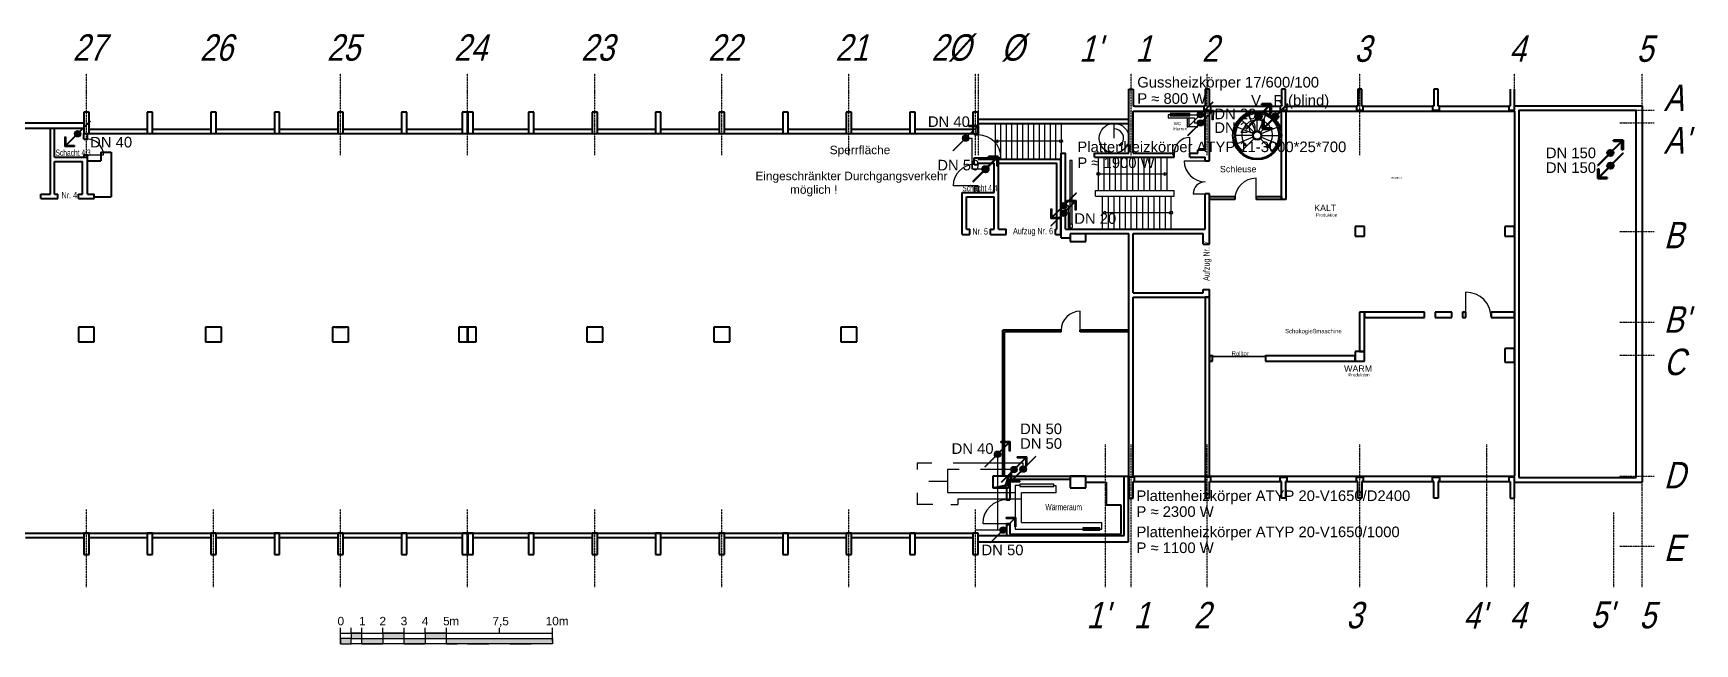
# Model space of a CAD drawing. Header units: millimetres. Extents: x 18890 to 172266, y 46960 to 136684.
# Drawn here: x 93821 to 172266, y 63713 to 92558 of the extents above; entities that cross this region are included whole.
import ezdxf
from ezdxf.enums import TextEntityAlignment as Align

# ---------------------------------------------------------------- set-up
doc = ezdxf.new("R2010")
doc.units = ezdxf.units.MM
doc.linetypes.add('ACAD_ISO10W100', pattern=[18, 12, -3, 0, -3])
for name, color, linetype, lineweight in [('A03_Türen', 254, 'Continuous', 25), ('A04_Treppen', 3, 'Continuous', 25), ('A0_Grundriß', 7, 'Continuous', 40), ('Heiz Wasser +50 -Heizkörper Rücklauff', 241, 'Continuous', 30), ('Heiz Wasser +60 -Heizkörper Vorlauf', 6, 'Continuous', 30), ('Heiz Wasser +70 Prozess R', 242, 'Continuous', 40), ('Heiz Wasser +90 Prozess V', 41, 'Continuous', 40), ('Heiz Wasser blind', 7, 'Continuous', 40), ('Maßstab', 7, 'Continuous', 25)]:
    doc.layers.add(name, color=color, linetype=linetype, lineweight=lineweight)
for name, color, linetype in [('A06_Text', 7, 'Continuous'), ('A06_Text  -Belegung', 253, 'Continuous'), ('A07_Achslinien', 253, 'ACAD_ISO10W100')]:
    doc.layers.add(name, color=color, linetype=linetype)
doc.styles.add('ad_text', font='arial.ttf', dxfattribs={"height": 100})
doc.styles.add('ARIAL', font='arial.ttf')
doc.styles.get("Standard").update_dxf_attribs({"font": 'arial.ttf'})

msp = doc.modelspace()

# ---------------------------------------------------------------- hatches: boundary and pattern name
at = {"layer": 'Heiz Wasser +50 -Heizkörper Rücklauff'}
h = msp.add_hatch(color=256, dxfattribs=at)
h.dxf.hatch_style = 1
h.paths.add_polyline_path([(149025, 88822, -0.023583), (149035, 88812), (149530, 89308), (149520, 89318)])
h.paths.add_polyline_path([(148373, 88160), (148373, 88560), (148323, 88560), (148323, 88110), (148773, 88110), (148773, 88160)])
h.paths.add_polyline_path([(148383, 88160), (148823, 88601, -0.023583), (148813, 88611), (148373, 88170), (148373, 88160)])
h = msp.add_hatch(color=256, dxfattribs=at)
h.dxf.hatch_style = 1
h.paths.add_polyline_path([(148774, 88711, 0.198912), (148818, 88605), (149030, 88818, 0.668179)])
h.paths.add_polyline_path([(148818, 88605, 0.668179), (149074, 88711, 0.198912), (149030, 88818)])
h = msp.add_hatch(color=256, dxfattribs=at)
h.dxf.hatch_style = 1
h.paths.add_polyline_path([(96019, 87918, -0.023583), (96029, 87908), (96524, 88403), (96514, 88413)])
h.paths.add_polyline_path([(95367, 87256), (95367, 87656), (95317, 87656), (95317, 87206), (95767, 87206), (95767, 87256)])
h.paths.add_polyline_path([(95377, 87256), (95817, 87696, -0.023583), (95807, 87706), (95367, 87266), (95367, 87256)])
h = msp.add_hatch(color=256, dxfattribs=at)
h.dxf.hatch_style = 1
h.paths.add_polyline_path([(95768, 87807, 0.198912), (95812, 87701), (96024, 87913, 0.668179)])
h.paths.add_polyline_path([(95812, 87701, 0.668179), (96068, 87807, 0.198912), (96024, 87913)])
h = msp.add_hatch(color=256, dxfattribs=at)
h.dxf.hatch_style = 1
h.paths.add_polyline_path([(142570, 84521, -0.023583), (142580, 84511), (143075, 85006), (143065, 85016)])
h.paths.add_polyline_path([(141918, 83859), (141918, 84259), (141868, 84259), (141868, 83809), (142318, 83809), (142318, 83859)])
h.paths.add_polyline_path([(141928, 83859), (142368, 84299, -0.023583), (142358, 84309), (141918, 83869), (141918, 83859)])
h = msp.add_hatch(color=256, dxfattribs=at)
h.dxf.hatch_style = 1
h.paths.add_polyline_path([(142319, 84410, 0.198912), (142363, 84304), (142575, 84516, 0.668179)])
h.paths.add_polyline_path([(142363, 84304, 0.668179), (142619, 84410, 0.198912), (142575, 84516)])
h = msp.add_hatch(color=256, dxfattribs=at)
h.dxf.hatch_style = 1
h.paths.add_polyline_path([(140659, 72075, -0.023583), (140669, 72065), (141164, 72560), (141154, 72570)])
h.paths.add_polyline_path([(140007, 71413), (140007, 71813), (139957, 71813), (139957, 71363), (140407, 71363), (140407, 71413)])
h.paths.add_polyline_path([(140017, 71413), (140457, 71853, -0.023583), (140447, 71863), (140007, 71423), (140007, 71413)])
h = msp.add_hatch(color=256, dxfattribs=at)
h.dxf.hatch_style = 1
h.paths.add_polyline_path([(140408, 71964, 0.198912), (140452, 71858), (140664, 72070, 0.668179)])
h.paths.add_polyline_path([(140452, 71858, 0.668179), (140708, 71964, 0.198912), (140664, 72070)])
at = {"layer": 'Heiz Wasser +60 -Heizkörper Vorlauf'}
h = msp.add_hatch(color=256, dxfattribs=at)
h.dxf.hatch_style = 1
h.paths.add_polyline_path([(148426, 88653), (148426, 88763), (147501, 88763), (147501, 88653)])
h = msp.add_hatch(color=256, dxfattribs=at)
h.dxf.hatch_style = 1
h.paths.add_polyline_path([(148827, 88207, -0.023583), (148817, 88217), (148317, 87727), (148327, 87717)])
h.paths.add_polyline_path([(149486, 88861), (149482, 88461), (149532, 88461), (149537, 88911), (149087, 88916), (149086, 88866)])
h.paths.add_polyline_path([(149476, 88862), (149032, 88426, -0.023583), (149041, 88416), (149486, 88851), (149486, 88861)])
h = msp.add_hatch(color=256, dxfattribs=at)
h.dxf.hatch_style = 1
h.paths.add_polyline_path([(137742, 87492, -0.023583), (137732, 87502), (137237, 87007), (137247, 86997)])
h.paths.add_polyline_path([(138394, 88154), (138394, 87754), (138444, 87754), (138444, 88204), (137994, 88204), (137994, 88154)])
h.paths.add_polyline_path([(138384, 88154), (137944, 87714, -0.023583), (137954, 87704), (138394, 88144), (138394, 88154)])
h = msp.add_hatch(color=256, dxfattribs=at)
h.dxf.hatch_style = 1
h.paths.add_polyline_path([(149079, 88315, 0.198912), (149037, 88421), (148822, 88212, 0.668179)])
h.paths.add_polyline_path([(149037, 88421, 0.668179), (148779, 88318, 0.198912), (148822, 88212)])
h = msp.add_hatch(color=256, dxfattribs=at)
h.dxf.hatch_style = 1
h.paths.add_polyline_path([(137993, 87603, 0.198912), (137949, 87709), (137737, 87497, 0.668179)])
h.paths.add_polyline_path([(137949, 87709, 0.668179), (137693, 87603, 0.198912), (137737, 87497)])
h = msp.add_hatch(color=256, dxfattribs=at)
h.dxf.hatch_style = 1
h.paths.add_polyline_path([(142876, 86551), (142766, 86551), (142766, 83551), (142876, 83551)])
h = msp.add_hatch(color=256, dxfattribs=at)
h.dxf.hatch_style = 1
h.paths.add_polyline_path([(142363, 83942, -0.023583), (142353, 83952), (141858, 83457), (141868, 83447)])
h.paths.add_polyline_path([(143065, 84654), (142615, 84654), (142615, 84604), (143015, 84604), (143015, 84204), (143065, 84204)])
h.paths.add_polyline_path([(143015, 84604), (143005, 84604), (142565, 84164, -0.023583), (142575, 84154), (143015, 84594)])
h = msp.add_hatch(color=256, dxfattribs=at)
h.dxf.hatch_style = 1
h.paths.add_polyline_path([(142614, 84053, 0.198912), (142570, 84159), (142358, 83947, 0.668179)])
h.paths.add_polyline_path([(142570, 84159, 0.668179), (142314, 84053, 0.198912), (142358, 83947)])
h = msp.add_hatch(color=256, dxfattribs=at)
h.dxf.hatch_style = 1
h.paths.add_polyline_path([(139247, 72557, -0.023583), (139237, 72567), (138742, 72072), (138752, 72062)])
h.paths.add_polyline_path([(139899, 73219), (139899, 72819), (139949, 72819), (139949, 73269), (139499, 73269), (139499, 73219)])
h.paths.add_polyline_path([(139889, 73219), (139449, 72779, -0.023583), (139459, 72769), (139899, 73209), (139899, 73219)])
h = msp.add_hatch(color=256, dxfattribs=at)
h.dxf.hatch_style = 1
h.paths.add_polyline_path([(139498, 72668, 0.198912), (139454, 72774), (139242, 72562, 0.668179)])
h.paths.add_polyline_path([(139454, 72774, 0.668179), (139198, 72668, 0.198912), (139242, 72562)])
h = msp.add_hatch(color=256, dxfattribs=at)
h.dxf.hatch_style = 1
h.paths.add_polyline_path([(140026, 71835, -0.023583), (140016, 71845), (139521, 71350), (139531, 71340)])
h.paths.add_polyline_path([(140678, 72497), (140678, 72097), (140728, 72097), (140728, 72547), (140278, 72547), (140278, 72497)])
h.paths.add_polyline_path([(140668, 72497), (140228, 72057, -0.023583), (140238, 72047), (140678, 72487), (140678, 72497)])
h = msp.add_hatch(color=256, dxfattribs=at)
h.dxf.hatch_style = 1
h.paths.add_polyline_path([(140277, 71946, 0.198912), (140233, 72052), (140021, 71839, 0.668179)])
h.paths.add_polyline_path([(140233, 72052, 0.668179), (139977, 71946, 0.198912), (140021, 71839)])
h = msp.add_hatch(color=256, dxfattribs=at)
h.dxf.hatch_style = 1
h.paths.add_polyline_path([(142006, 71141), (142006, 71251), (140406, 71251), (140406, 71141)])
h = msp.add_hatch(color=256, dxfattribs=at)
h.dxf.hatch_style = 1
h.paths.add_polyline_path([(139507, 68974, -0.023583), (139497, 68984), (139002, 68488), (139012, 68478)])
h.paths.add_polyline_path([(140159, 69636), (140159, 69236), (140209, 69236), (140209, 69686), (139759, 69686), (139759, 69636)])
h.paths.add_polyline_path([(140149, 69636), (139709, 69195, -0.023583), (139719, 69185), (140159, 69626), (140159, 69636)])
h = msp.add_hatch(color=256, dxfattribs=at)
h.dxf.hatch_style = 1
h.paths.add_polyline_path([(139758, 69085, 0.198912), (139714, 69191), (139502, 68978, 0.668179)])
h.paths.add_polyline_path([(139714, 69191, 0.668179), (139458, 69085, 0.198912), (139502, 68978)])
h = msp.add_hatch(color=256, dxfattribs=at)
h.dxf.hatch_style = 1
h.paths.add_polyline_path([(144174, 69081), (144174, 69191), (143374, 69191), (143374, 69081)])
at = {"layer": 'Heiz Wasser +70 Prozess R'}
h = msp.add_hatch(color=256, dxfattribs=at)
h.dxf.hatch_style = 1
h.paths.add_polyline_path([(168388, 86411, -0.023583), (168398, 86401), (168893, 86896), (168883, 86906)])
h.paths.add_polyline_path([(167736, 85749), (167736, 86149), (167686, 86149), (167686, 85699), (168136, 85699), (168136, 85749)])
h.paths.add_polyline_path([(167746, 85749), (168186, 86189, -0.023583), (168176, 86199), (167736, 85759), (167736, 85749)])
h = msp.add_hatch(color=256, dxfattribs=at)
h.dxf.hatch_style = 1
h.paths.add_polyline_path([(168137, 86300, 0.198912), (168181, 86194), (168393, 86406, 0.668179)])
h.paths.add_polyline_path([(168181, 86194, 0.668179), (168437, 86300, 0.198912), (168393, 86406)])
at = {"layer": 'Heiz Wasser +90 Prozess V'}
h = msp.add_hatch(color=256, dxfattribs=at)
h.dxf.hatch_style = 1
h.paths.add_polyline_path([(168178, 86791, -0.023583), (168168, 86801), (167673, 86306), (167683, 86296)])
h.paths.add_polyline_path([(168880, 87503), (168430, 87503), (168430, 87453), (168830, 87453), (168830, 87053), (168880, 87053)])
h.paths.add_polyline_path([(168830, 87453), (168820, 87453), (168380, 87013, -0.023583), (168390, 87003), (168830, 87443)])
h = msp.add_hatch(color=256, dxfattribs=at)
h.dxf.hatch_style = 1
h.paths.add_polyline_path([(138677, 86021, -0.023583), (138667, 86031), (138172, 85536), (138182, 85526)])
h.paths.add_polyline_path([(139329, 86683), (139329, 86283), (139379, 86283), (139379, 86733), (138929, 86733), (138929, 86683)])
h.paths.add_polyline_path([(139319, 86683), (138879, 86243, -0.023583), (138889, 86233), (139329, 86673), (139329, 86683)])
h = msp.add_hatch(color=256, dxfattribs=at)
h.dxf.hatch_style = 1
h.paths.add_polyline_path([(168429, 86902, 0.198912), (168385, 87008), (168173, 86796, 0.668179)])
h.paths.add_polyline_path([(168385, 87008, 0.668179), (168129, 86902, 0.198912), (168173, 86796)])
h = msp.add_hatch(color=256, dxfattribs=at)
h.dxf.hatch_style = 1
h.paths.add_polyline_path([(138928, 86132, 0.198912), (138884, 86238), (138672, 86026, 0.668179)])
h.paths.add_polyline_path([(138884, 86238, 0.668179), (138628, 86132, 0.198912), (138672, 86026)])
at = {"layer": 'Heiz Wasser blind'}
h = msp.add_hatch(color=256, dxfattribs=at)
h.dxf.hatch_style = 1
h.paths.add_polyline_path([(151568, 88508, -0.023583), (151558, 88518), (151063, 88023), (151073, 88013)])
h.paths.add_polyline_path([(152220, 89170), (152220, 88770), (152270, 88770), (152270, 89220), (151820, 89220), (151820, 89170)])
h.paths.add_polyline_path([(152210, 89170), (151770, 88730, -0.023583), (151780, 88720), (152220, 89160), (152220, 89170)])
h = msp.add_hatch(color=256, dxfattribs=at)
h.dxf.hatch_style = 1
h.paths.add_polyline_path([(151819, 88619, 0.198912), (151775, 88725), (151563, 88512, 0.668179)])
h.paths.add_polyline_path([(151775, 88725, 0.668179), (151519, 88619, 0.198912), (151563, 88512)])
h = msp.add_hatch(color=256, dxfattribs=at)
h.dxf.hatch_style = 1
h.paths.add_polyline_path([(152566, 88741, -0.023583), (152576, 88731), (153071, 89226), (153061, 89236)])
h.paths.add_polyline_path([(151914, 88079), (151914, 88479), (151864, 88479), (151864, 88029), (152314, 88029), (152314, 88079)])
h.paths.add_polyline_path([(151924, 88079), (152364, 88519, -0.023583), (152354, 88529), (151914, 88089), (151914, 88079)])
h = msp.add_hatch(color=256, dxfattribs=at)
h.dxf.hatch_style = 1
h.paths.add_polyline_path([(152315, 88630, 0.198912), (152359, 88524), (152571, 88736, 0.668179)])
h.paths.add_polyline_path([(152359, 88524, 0.668179), (152615, 88630, 0.198912), (152571, 88736)])
at = {"layer": 'Maßstab'}
h = msp.add_hatch(color=256, dxfattribs=at)
h.paths.add_polyline_path([(108334, 63963), (108331, 63961), (108331, 63713), (108831, 63713), (108831, 63963)])
h.paths.add_polyline_path([(108831, 64213), (108831, 63963), (109331, 63963), (109331, 64213)])
h.paths.add_polyline_path([(109331, 63963), (109331, 63713), (110331, 63713), (110331, 63963)])
h.paths.add_polyline_path([(110331, 64213), (110331, 63963), (111331, 63963), (111331, 64213)])
h.paths.add_polyline_path([(112331, 63713), (112331, 63963), (111331, 63963), (111331, 63713)])
h.paths.add_polyline_path([(112331, 64213), (112331, 63963), (113331, 63963), (113331, 64213)])
h.paths.add_polyline_path([(118330, 63713), (118330, 63963), (113331, 63963), (113331, 63713)])

# ---------------------------------------------------------------- linework, layer by layer
at = {"layer": 'A03_Türen'}
for p, q in [((148431, 86695), (148431, 87635)), ((96206, 86815), (97131, 86815)), ((139511, 86675), (138241, 86675)), ((148161, 86525), (149351, 86525)), ((151554, 84706), (151554, 85706)), ((138431, 85345), (137251, 85345)), ((148581, 84965), (149351, 84965)), ((161461, 79132), (161461, 80322)), ((143251, 78445), (143251, 79425)), ((149531, 77311), (149501, 77311)), ((149501, 77311), (149501, 77261)), ((149501, 77261), (149531, 77261)), ((149511, 77296), (151991, 77296)), ((149511, 77276), (149511, 77296)), ((151991, 77276), (149511, 77276)), ((149531, 77261), (149531, 77311)), ((152000, 77311), (151970, 77311)), ((151970, 77311), (151970, 77261)), ((151970, 77261), (152000, 77261)), ((151991, 77296), (151991, 77276)), ((152000, 77261), (152000, 77311)), ((138651, 69395), (139921, 69395))]:
    msp.add_line(p, q, dxfattribs=at)
for centre, radius, start, end in [((96391, 86815), 740, 0, 90), ((138431, 86675), 1080, 0, 90), ((148431, 86895), 740, 90, 180), ((138261, 85345), 1010, 90, 180), ((149151, 86525), 990, 180, 270), ((149151, 84965), 570, 90, 180), ((151554, 84706), 1000, 90, 180), ((161461, 79132), 1190, 0, 90), ((143251, 78525), 900, 90, 180), ((139771, 69395), 1120, 90, 180)]:
    msp.add_arc(centre, radius, start, end, dxfattribs=at)
at = {"layer": 'A04_Treppen', "color": 252, "true_color": 0x939598}
for p, q in [((151520, 87938), (151214, 88677)), ((151606, 87955), (151606, 88755)), ((151692, 87938), (151999, 88677)), ((139231, 88295), (139231, 86615)), ((139491, 88295), (139491, 86615)), ((139751, 88295), (139751, 86615)), ((140011, 88295), (140011, 86615)), ((140271, 88295), (140271, 86615)), ((140531, 88295), (140531, 86615)), ((140791, 88295), (140791, 86615)), ((141051, 88295), (141051, 86615)), ((141311, 88295), (141311, 86615)), ((141571, 88295), (141571, 86615)), ((141831, 88295), (141831, 86615)), ((142091, 88295), (142091, 86615)), ((142351, 88295), (142351, 86615)), ((144851, 87595), (144851, 88295)), ((151398, 87816), (150659, 88123)), ((151447, 87889), (150882, 88455)), ((151765, 87889), (152331, 88455)), ((151814, 87816), (152553, 88123)), ((139233, 87455), (139354, 87525)), ((139354, 87385), (139233, 87455)), ((139354, 87525), (139354, 87385)), ((142281, 87455), (139354, 87455)), ((145114, 87232), (145183, 87373)), ((145114, 87232), (145264, 87319)), ((145264, 87319), (145183, 87373)), ((151381, 87730), (150581, 87730)), ((151398, 87644), (150659, 87338)), ((151447, 87571), (150846, 86970)), ((150958, 87254), (151057, 87353)), ((151094, 87218), (150958, 87254)), ((151057, 87353), (151094, 87218)), ((151765, 87571), (152366, 86970)), ((151814, 87644), (152553, 87338)), ((151831, 87730), (152631, 87730)), ((144111, 85125), (144111, 86695)), ((144381, 85125), (144381, 86695)), ((144651, 85125), (144651, 86695)), ((144921, 85125), (144921, 86695)), ((145191, 85125), (145191, 86695)), ((145461, 85125), (145461, 86695)), ((145731, 85125), (145731, 86695)), ((146001, 85125), (146001, 86695)), ((146271, 85125), (146271, 86695)), ((146541, 85125), (146541, 86695)), ((146811, 85125), (146811, 86695)), ((147081, 85125), (147081, 86695)), ((147351, 85125), (147351, 86695)), ((144181, 85910), (147230, 85910)), ((147230, 85840), (147230, 85980)), ((147230, 85980), (147351, 85910)), ((147351, 85910), (147230, 85840)), ((143981, 85125), (147691, 85125)), ((143981, 84865), (143981, 85125)), ((143981, 84865), (147691, 84865)), ((144311, 83295), (144311, 84865)), ((144581, 83295), (144581, 84865)), ((144851, 83295), (144851, 84865)), ((145121, 83295), (145121, 84865)), ((145391, 83295), (145391, 84865)), ((145661, 83295), (145661, 84865)), ((145931, 83295), (145931, 84865)), ((146201, 83295), (146201, 84865)), ((146471, 83295), (146471, 84865)), ((146741, 83295), (146741, 84865)), ((147011, 83295), (147011, 84865)), ((147281, 83295), (147281, 84865)), ((147551, 83295), (147551, 84865)), ((147691, 84865), (147691, 85125)), ((144301, 84080), (144423, 84150)), ((144423, 84010), (144301, 84080)), ((144423, 84150), (144423, 84010)), ((147471, 84080), (144423, 84080))]:
    msp.add_line(p, q, dxfattribs=at)
for centre, radius in [((144851, 87595), 700), ((151606, 87730), 225), ((151606, 87730), 175), ((142351, 87455), 70), ((152119, 87218), 70), ((144111, 85910), 70), ((147541, 84080), 70)]:
    msp.add_circle(centre, radius, dxfattribs=at)
for centre, radius, start, end in [((151606, 87730), 1075, 315, 225), ((151606, 87730), 1025, 315, 225), ((144851, 87595), 448, 326.27687, 89.97271), ((151606, 87730), 725, 315, 225), ((151606, 87730), 1075, 225, 315)]:
    msp.add_arc(centre, radius, start, end, dxfattribs=at)
at = {"layer": 'A07_Achslinien'}
for p, q in [((96331, 86795), (96331, 90658)), ((108331, 86795), (108331, 90658)), ((114331, 86795), (114331, 90658)), ((120331, 86795), (120331, 90658)), ((126331, 86795), (126331, 90658)), ((132331, 86795), (132331, 90658)), ((138306, 86795), (138306, 90658)), ((138451, 86795), (138451, 90658)), ((145651, 86795), (145651, 90658)), ((149251, 86795), (149251, 90658)), ((156451, 86795), (156451, 90658)), ((163761, 86795), (163761, 90658)), ((169781, 86795), (169781, 90658)), ((168706, 88915), (170353, 88915)), ((168706, 88325), (170353, 88325)), ((168706, 83195), (170353, 83195)), ((168706, 78915), (170353, 78915)), ((168706, 77345), (170353, 77345)), ((144451, 66393), (144451, 73146)), ((145651, 66393), (145651, 73146)), ((149251, 66393), (149251, 73146)), ((156451, 66393), (156451, 73146)), ((162451, 66393), (162451, 73146)), ((163761, 66393), (163761, 73146)), ((169781, 66393), (169781, 73146)), ((168706, 71625), (170353, 71625)), ((96331, 66393), (96331, 70060)), ((102331, 66393), (102331, 70060)), ((108331, 66393), (108331, 70060)), ((114331, 66393), (114331, 70060)), ((120331, 66393), (120331, 70060)), ((126331, 66393), (126331, 70060)), ((132331, 66393), (132331, 70060)), ((138306, 66393), (138306, 70060)), ((168451, 66393), (168451, 69917)), ((168706, 68325), (170353, 68325))]:
    msp.add_line(p, q, dxfattribs=at)
at = {"layer": 'A0_Grundriß'}
for p, q in [((145551, 88915), (145551, 89915)), ((145551, 89915), (145751, 89915)), ((145751, 89915), (145751, 89115)), ((149351, 89915), (149151, 89915)), ((149151, 89915), (149151, 89915)), ((149151, 89915), (149151, 89115)), ((149351, 89915), (149151, 89915)), ((149151, 89915), (149151, 89915)), ((149151, 89915), (149151, 89115)), ((149351, 89915), (149151, 89915)), ((149151, 89915), (149151, 89915)), ((149151, 89915), (149151, 89115)), ((149351, 89115), (149351, 89915)), ((149351, 89115), (149351, 89915)), ((149351, 89115), (149351, 89915)), ((152951, 89915), (152751, 89915)), ((152751, 89915), (152751, 89915)), ((152751, 89915), (152751, 89115)), ((152951, 89115), (152951, 89915)), ((156551, 89915), (156351, 89915)), ((156351, 89915), (156351, 89915)), ((156351, 89915), (156351, 89115)), ((156551, 89115), (156551, 89915)), ((160151, 89915), (159951, 89915)), ((159951, 89915), (159951, 89915)), ((159951, 89915), (159951, 89115)), ((160151, 89115), (160151, 89915)), ((163551, 89915), (163551, 89115)), ((163751, 88915), (163751, 89915)), ((96456, 88825), (96206, 88825)), ((96206, 88825), (96206, 87825)), ((96456, 87825), (96456, 88825)), ((99456, 88825), (99206, 88825)), ((99206, 88825), (99206, 87825)), ((99456, 87825), (99456, 88825)), ((102456, 88825), (102206, 88825)), ((102206, 88825), (102206, 87825)), ((102456, 87825), (102456, 88825)), ((105456, 88825), (105206, 88825)), ((105206, 88825), (105206, 87825)), ((105456, 87825), (105456, 88825)), ((108456, 88825), (108206, 88825)), ((108206, 88825), (108206, 87825)), ((108456, 87825), (108456, 88825)), ((111456, 88825), (111206, 88825)), ((111206, 88825), (111206, 87825)), ((111456, 87825), (111456, 88825)), ((114321, 88825), (114071, 88825)), ((114071, 88825), (114071, 87825)), ((114321, 87825), (114321, 88825)), ((114591, 88825), (114341, 88825)), ((114341, 88825), (114341, 87825)), ((114591, 87825), (114591, 88825)), ((117456, 88825), (117206, 88825)), ((117206, 88825), (117206, 87825)), ((117456, 87825), (117456, 88825)), ((120456, 88825), (120206, 88825)), ((120206, 88825), (120206, 87825)), ((120456, 87825), (120456, 88825)), ((123456, 88825), (123206, 88825)), ((123206, 88825), (123206, 87825)), ((123456, 87825), (123456, 88825)), ((126456, 88825), (126206, 88825)), ((126206, 88825), (126206, 87825)), ((126456, 87825), (126456, 88825)), ((129456, 88825), (129206, 88825)), ((129206, 88825), (129206, 87825)), ((129456, 87825), (129456, 88825)), ((132456, 88825), (132206, 88825)), ((132206, 88825), (132206, 87825)), ((132456, 87825), (132456, 88825)), ((135456, 88825), (135206, 88825)), ((135206, 88825), (135206, 87825)), ((135456, 87825), (135456, 88825)), ((138431, 88825), (138181, 88825)), ((138181, 88825), (138181, 87825)), ((138431, 87825), (138431, 88825)), ((145551, 86895), (145551, 88955)), ((145811, 89115), (145751, 89115)), ((145751, 86895), (145751, 88875)), ((145751, 88875), (149151, 88875)), ((145811, 89115), (149091, 89115)), ((149151, 89115), (149091, 89115)), ((149091, 89115), (149091, 89115)), ((149091, 89115), (149091, 88915)), ((149151, 89115), (149091, 89115)), ((149091, 89115), (149091, 89115)), ((149091, 89115), (149091, 88915)), ((149151, 89115), (149091, 89115)), ((149091, 89115), (149091, 89115)), ((149091, 89115), (149091, 88915)), ((149091, 88915), (149091, 88915)), ((149091, 88915), (149411, 88915)), ((149091, 88915), (149091, 88915)), ((149091, 88915), (149411, 88915)), ((149091, 88915), (149091, 88915)), ((149091, 88915), (149411, 88915)), ((149151, 89115), (149151, 89115)), ((149151, 89115), (149151, 89115)), ((149151, 89115), (149151, 89115)), ((149151, 87055), (149151, 88875)), ((149267, 88873), (149267, 88873)), ((149411, 89115), (149351, 89115)), ((149351, 89115), (149351, 89115)), ((149411, 89115), (149351, 89115)), ((149351, 89115), (149351, 89115)), ((149411, 89115), (149351, 89115)), ((149351, 89115), (149351, 89115)), ((149351, 88875), (163751, 88875)), ((149351, 86525), (149351, 88875)), ((149411, 89115), (152691, 89115)), ((149411, 88915), (149411, 89115)), ((149411, 89115), (149411, 89115)), ((149411, 88915), (149411, 89115)), ((149411, 89115), (149411, 89115)), ((149411, 88915), (149411, 89115)), ((149411, 89115), (149411, 89115)), ((149411, 88915), (149411, 88915)), ((149411, 88915), (149411, 88915)), ((149411, 88915), (149411, 88915)), ((152751, 89115), (152691, 89115)), ((152691, 89115), (152691, 89115)), ((152691, 89115), (152691, 88915)), ((152691, 88915), (152691, 88915)), ((152691, 88915), (153011, 88915)), ((152751, 89115), (152751, 89115)), ((152752, 84706), (152752, 88875)), ((152752, 88875), (152952, 88875)), ((153011, 89115), (152951, 89115)), ((152951, 89115), (152951, 89115)), ((152952, 88875), (152952, 84706)), ((153011, 89115), (156291, 89115)), ((153011, 88915), (153011, 89115)), ((153011, 89115), (153011, 89115)), ((153011, 88915), (153011, 88915)), ((156351, 89115), (156291, 89115)), ((156291, 89115), (156291, 89115)), ((156291, 89115), (156291, 88915)), ((156291, 88915), (156291, 88915)), ((156291, 88915), (156611, 88915)), ((156351, 89115), (156351, 89115)), ((156611, 89115), (156551, 89115)), ((156551, 89115), (156551, 89115)), ((156611, 89115), (159891, 89115)), ((156611, 88915), (156611, 89115)), ((156611, 89115), (156611, 89115)), ((156611, 88915), (156611, 88915)), ((159951, 89115), (159891, 89115)), ((159891, 89115), (159891, 89115)), ((159891, 89115), (159891, 88915)), ((159891, 88915), (159891, 88915)), ((159891, 88915), (160211, 88915)), ((159951, 89115), (159951, 89115)), ((160211, 89115), (160151, 89115)), ((160151, 89115), (160151, 89115)), ((160211, 89115), (163491, 89115)), ((160211, 88915), (160211, 89115)), ((160211, 89115), (160211, 89115)), ((160211, 88915), (160211, 88915)), ((163551, 89115), (163491, 89115)), ((163491, 89115), (163491, 88915)), ((163491, 88915), (163751, 88915)), ((163751, 89125), (169801, 89125)), ((163751, 88875), (163751, 71625)), ((163961, 88915), (169501, 88915)), ((163961, 88915), (163961, 71575)), ((169501, 71575), (169501, 88915)), ((169501, 86595), (169501, 88915)), ((169801, 71355), (169801, 89125)), ((84661, 88325), (96206, 88325)), ((84661, 88075), (96206, 88075)), ((94631, 84955), (94631, 88075)), ((94831, 86695), (94831, 88075)), ((96456, 88025), (99206, 88025)), ((99456, 88025), (102206, 88025)), ((102456, 88025), (105206, 88025)), ((105456, 88025), (108206, 88025)), ((108456, 88025), (111206, 88025)), ((111456, 88025), (114071, 88025)), ((114591, 88025), (117206, 88025)), ((117456, 88025), (120206, 88025)), ((120456, 88025), (123206, 88025)), ((123456, 88025), (126206, 88025)), ((126456, 88025), (129206, 88025)), ((129456, 88025), (132206, 88025)), ((132456, 88025), (135206, 88025)), ((135456, 88025), (138181, 88025)), ((138431, 88495), (145551, 88495)), ((138431, 88295), (145551, 88295)), ((96206, 87555), (96206, 87825)), ((96206, 87825), (96456, 87825)), ((96206, 87555), (96391, 87555)), ((96391, 87555), (96391, 87825)), ((96456, 87825), (138181, 87825)), ((99206, 87825), (99456, 87825)), ((99456, 87825), (102206, 87825)), ((102206, 87825), (102456, 87825)), ((105206, 87825), (105456, 87825)), ((108206, 87825), (108456, 87825)), ((111206, 87825), (111456, 87825)), ((114071, 87825), (114321, 87825)), ((114341, 87825), (114591, 87825)), ((117206, 87825), (117456, 87825)), ((120206, 87825), (120456, 87825)), ((123206, 87825), (123456, 87825)), ((126206, 87825), (126456, 87825)), ((129206, 87825), (129456, 87825)), ((132206, 87825), (132456, 87825)), ((135206, 87825), (135456, 87825)), ((138181, 87825), (138431, 87825)), ((138261, 87825), (138261, 87755)), ((138431, 87755), (138261, 87755)), ((138431, 87825), (138431, 87755)), ((94831, 86695), (96391, 86695)), ((94831, 86495), (96141, 86495)), ((94831, 84955), (94831, 86495)), ((96141, 84955), (96141, 86495)), ((96206, 86815), (96206, 86695)), ((96391, 84955), (96391, 86815)), ((96391, 86535), (97006, 86535)), ((97006, 86945), (97506, 86945)), ((97006, 86945), (97006, 86535)), ((97506, 86945), (97506, 84835)), ((138241, 86355), (138241, 86675)), ((138241, 86355), (138431, 86355)), ((138431, 86675), (138431, 86615)), ((138431, 86615), (142341, 86615)), ((138431, 86415), (139191, 86415)), ((138431, 86355), (138431, 86415)), ((139191, 85035), (139191, 86415)), ((139391, 83295), (139391, 86415)), ((139391, 86415), (142141, 86415)), ((142141, 83295), (142141, 86415)), ((142341, 83045), (142341, 86615)), ((142351, 82895), (142351, 86895)), ((142351, 82895), (142351, 86895)), ((142351, 86895), (142551, 86895)), ((142551, 83295), (142551, 86895)), ((143931, 86695), (143931, 86895)), ((143931, 86895), (145551, 86895)), ((143931, 86695), (147691, 86695)), ((145751, 86895), (147691, 86895)), ((147691, 86695), (147691, 86895)), ((148431, 86895), (148811, 86895)), ((148431, 86695), (149151, 86695)), ((148811, 86895), (148811, 87055)), ((148811, 87055), (149151, 87055)), ((149151, 86525), (149151, 86695)), ((94186, 84955), (94631, 84955)), ((94186, 84755), (94976, 84755)), ((94831, 84955), (94976, 84955)), ((94976, 84755), (94976, 84955)), ((95956, 84755), (95956, 84955)), ((95956, 84955), (96141, 84955)), ((95956, 84755), (96706, 84755)), ((96391, 84955), (96706, 84955)), ((96706, 84755), (96706, 84955)), ((96706, 84835), (97506, 84835)), ((137681, 83045), (137681, 85035)), ((137681, 85035), (139191, 85035)), ((137881, 83295), (137881, 84835)), ((137881, 84835), (139191, 84835)), ((138261, 85345), (138261, 85035)), ((138431, 85345), (138431, 85035)), ((139191, 83295), (139191, 84835)), ((149151, 83295), (149151, 84965)), ((149351, 82595), (149351, 84965)), ((149351, 84706), (149351, 84846)), ((149351, 84846), (150554, 84846)), ((150554, 84846), (150554, 84706)), ((151554, 84846), (151554, 84706)), ((151554, 84846), (152752, 84846)), ((152752, 84846), (152752, 84706)), ((150554, 84706), (149351, 84706)), ((152752, 84706), (151554, 84706)), ((152952, 84706), (152752, 84706)), ((137881, 83295), (138036, 83295)), ((138036, 83045), (138036, 83295)), ((139016, 83045), (139016, 83295)), ((139016, 83295), (139191, 83295)), ((139391, 83295), (139751, 83295)), ((139751, 83045), (139751, 83295)), ((142091, 83045), (142091, 83295)), ((142091, 83295), (142141, 83295)), ((142551, 83295), (149151, 83295)), ((156676, 83420), (156226, 83420)), ((156226, 83420), (156226, 82970)), ((156676, 82970), (156676, 83420)), ((163751, 83420), (163301, 83420)), ((163301, 83420), (163301, 82970)), ((163751, 82970), (163751, 83420)), ((137681, 83045), (138036, 83045)), ((139016, 83045), (139751, 83045)), ((142091, 83045), (142341, 83045)), ((142351, 82895), (142771, 82895)), ((143521, 83075), (142771, 83075)), ((142771, 83075), (142771, 82725)), ((142771, 82725), (143521, 82725)), ((143521, 83095), (145551, 83095)), ((143521, 82725), (143521, 83075)), ((145551, 71585), (145551, 83095)), ((145751, 83095), (149051, 83095)), ((145751, 80295), (145751, 83095)), ((149051, 82595), (149051, 83095)), ((149051, 82595), (149351, 82595)), ((156226, 82970), (156676, 82970)), ((163301, 82970), (163751, 82970)), ((145751, 80295), (149051, 80295)), ((145751, 80095), (149351, 80095)), ((145751, 71625), (145751, 80095)), ((149051, 80445), (149351, 80445)), ((149051, 80295), (149051, 80445)), ((149351, 80095), (149151, 80095)), ((149151, 80095), (149151, 71625)), ((149351, 80095), (149351, 80445)), ((149351, 71625), (149351, 80095)), ((156676, 79372), (156436, 79372)), ((156436, 79372), (156436, 77521)), ((156676, 77521), (156676, 79372)), ((159503, 79372), (156676, 79372)), ((156676, 79372), (156676, 79132)), ((159503, 79132), (159503, 79372)), ((160801, 79372), (160003, 79372)), ((160003, 79372), (160003, 79132)), ((160801, 79132), (160801, 79372)), ((161461, 79372), (161301, 79372)), ((161301, 79372), (161301, 79132)), ((161461, 79132), (161461, 79372)), ((163751, 79372), (162651, 79372)), ((162651, 79372), (162651, 79132)), ((163751, 79132), (163751, 79372)), ((96706, 78675), (95956, 78675)), ((95956, 78675), (95956, 77975)), ((96706, 77975), (96706, 78675)), ((102706, 78675), (101956, 78675)), ((101956, 78675), (101956, 77975)), ((102706, 77975), (102706, 78675)), ((108706, 78675), (107956, 78675)), ((107956, 78675), (107956, 77975)), ((108081, 78675), (108581, 78675)), ((108706, 77975), (108706, 78675)), ((114321, 78675), (113921, 78675)), ((113921, 78675), (113921, 77975)), ((114321, 77975), (114321, 78675)), ((114741, 78675), (114341, 78675)), ((114341, 78675), (114341, 77975)), ((114741, 77975), (114741, 78675)), ((120706, 78675), (119956, 78675)), ((119956, 78675), (119956, 77975)), ((120706, 77975), (120706, 78675)), ((126706, 78675), (125956, 78675)), ((125956, 78675), (125956, 77975)), ((126706, 77975), (126706, 78675)), ((132706, 78675), (131956, 78675)), ((131956, 78675), (131956, 77975)), ((132706, 77975), (132706, 78675)), ((139601, 71625), (139601, 78525)), ((142351, 78525), (139601, 78525)), ((139681, 71625), (139681, 78445)), ((142351, 78445), (139681, 78445)), ((142351, 78445), (142351, 78525)), ((145551, 78525), (143251, 78525)), ((145551, 78445), (143251, 78445)), ((156676, 79132), (159503, 79132)), ((160003, 79132), (160801, 79132)), ((161301, 79132), (161461, 79132)), ((162651, 79132), (163751, 79132)), ((95956, 77975), (96706, 77975)), ((101956, 77975), (102706, 77975)), ((107956, 77975), (108706, 77975)), ((113921, 77975), (114321, 77975)), ((114341, 77975), (114741, 77975)), ((119956, 77975), (120706, 77975)), ((125956, 77975), (126706, 77975)), ((131956, 77975), (132706, 77975)), ((163751, 77670), (163301, 77670)), ((163301, 77670), (163301, 77020)), ((163751, 77020), (163751, 77670)), ((149501, 77311), (149351, 77311)), ((149351, 77311), (149351, 77071)), ((149351, 77071), (149501, 77071)), ((149501, 77071), (149501, 77311)), ((156226, 77311), (152001, 77311)), ((152001, 77311), (152001, 77071)), ((152001, 77071), (156226, 77071)), ((156676, 77521), (156226, 77521)), ((156226, 77521), (156226, 77071)), ((156226, 77071), (156226, 77311)), ((156226, 77071), (156676, 77071)), ((156436, 77521), (156676, 77521)), ((156676, 77071), (156676, 77521)), ((163301, 77020), (163751, 77020)), ((139871, 71625), (139121, 71625)), ((139121, 71625), (139121, 71075)), ((139871, 71625), (145331, 71625)), ((139871, 71075), (139871, 71625)), ((139921, 71495), (139921, 70515)), ((139921, 71495), (142771, 71495)), ((143521, 71625), (142771, 71625)), ((142771, 71625), (142771, 71075)), ((143521, 71075), (143521, 71625)), ((145331, 71625), (145531, 71625)), ((145331, 68825), (145331, 71625)), ((145531, 68525), (145531, 71625)), ((145811, 71585), (145551, 71585)), ((145551, 71585), (145551, 71385)), ((145551, 71385), (145551, 70585)), ((145751, 71625), (163751, 71625)), ((145751, 71385), (145811, 71385)), ((145751, 70585), (145751, 71385)), ((145811, 71385), (145811, 71585)), ((145811, 71385), (149151, 71385)), ((149151, 71625), (149351, 71625)), ((149411, 71585), (149151, 71585)), ((149151, 71585), (149151, 71385)), ((149151, 71385), (149151, 70585)), ((149351, 71385), (149411, 71385)), ((149351, 70585), (149351, 71385)), ((149351, 71385), (149411, 71385)), ((149351, 70585), (149351, 71385)), ((149411, 71385), (149411, 71585)), ((149411, 71385), (149411, 71585)), ((149411, 71385), (152691, 71385)), ((152691, 71385), (152691, 71585)), ((152691, 71585), (152691, 71585)), ((152691, 71585), (153011, 71585)), ((152751, 71385), (152691, 71385)), ((152751, 70585), (152751, 71385)), ((152751, 71385), (152751, 71385)), ((153011, 71385), (152951, 71385)), ((152951, 71385), (152951, 71385)), ((152951, 71385), (152951, 70585)), ((153011, 71585), (153011, 71585)), ((153011, 71585), (153011, 71385)), ((153011, 71385), (156291, 71385)), ((153011, 71385), (153011, 71385)), ((156291, 71385), (156291, 71585)), ((156291, 71585), (156291, 71585)), ((156291, 71585), (156611, 71585)), ((156351, 71385), (156291, 71385)), ((156351, 70585), (156351, 71385)), ((156351, 71385), (156351, 71385)), ((156611, 71385), (156551, 71385)), ((156551, 71385), (156551, 71385)), ((156551, 71385), (156551, 70585)), ((156611, 71585), (156611, 71585)), ((156611, 71585), (156611, 71385)), ((156611, 71385), (159891, 71385)), ((156611, 71385), (156611, 71385)), ((159891, 71385), (159891, 71585)), ((159891, 71585), (159891, 71585)), ((159891, 71585), (160211, 71585)), ((159951, 71385), (159891, 71385)), ((159951, 70585), (159951, 71385)), ((159951, 71385), (159951, 71385)), ((160211, 71385), (160151, 71385)), ((160151, 71385), (160151, 71385)), ((160151, 71385), (160151, 70585)), ((160211, 71585), (160211, 71585)), ((160211, 71585), (160211, 71385)), ((160211, 71385), (163491, 71385)), ((160211, 71385), (160211, 71385)), ((163751, 71585), (163491, 71585)), ((163491, 71585), (163491, 71385)), ((163491, 71385), (163551, 71385)), ((163551, 71385), (163551, 70585)), ((163751, 71385), (163751, 71585)), ((163751, 70585), (163751, 71385)), ((163961, 71575), (169501, 71575)), ((139121, 71075), (139871, 71075)), ((139771, 71075), (139771, 70515)), ((142771, 71075), (143521, 71075)), ((143521, 71345), (144481, 71345)), ((144481, 71345), (144481, 70275)), ((163751, 71355), (169801, 71355)), ((139771, 70515), (139921, 70515)), ((144481, 70275), (145171, 70275)), ((145171, 70275), (145171, 68885)), ((145551, 70585), (145751, 70585)), ((149151, 70585), (149351, 70585)), ((152951, 70585), (152751, 70585)), ((152751, 70585), (152751, 70585)), ((152951, 70585), (152951, 70585)), ((156551, 70585), (156351, 70585)), ((156351, 70585), (156351, 70585)), ((156551, 70585), (156551, 70585)), ((160151, 70585), (159951, 70585)), ((159951, 70585), (159951, 70585)), ((160151, 70585), (160151, 70585)), ((163551, 70585), (163751, 70585)), ((139771, 69395), (139771, 68825)), ((139921, 69395), (139921, 68885)), ((84661, 68935), (138181, 68935)), ((93456, 68735), (96206, 68735)), ((96456, 68935), (96206, 68935)), ((96206, 68935), (96206, 67935)), ((96456, 67935), (96456, 68935)), ((96456, 68735), (99206, 68735)), ((99456, 68935), (99206, 68935)), ((99206, 68935), (99206, 67935)), ((99456, 67935), (99456, 68935)), ((99456, 68735), (102206, 68735)), ((102456, 68935), (102206, 68935)), ((102206, 68935), (102206, 67935)), ((102456, 67935), (102456, 68935)), ((102456, 68735), (105206, 68735)), ((105456, 68935), (105206, 68935)), ((105206, 68935), (105206, 67935)), ((105456, 67935), (105456, 68935)), ((105456, 68735), (108206, 68735)), ((107429, 68935), (136299, 68935)), ((108456, 68935), (108206, 68935)), ((108206, 68935), (108206, 67935)), ((108456, 67935), (108456, 68935)), ((108456, 68735), (111206, 68735)), ((111456, 68935), (111206, 68935)), ((111206, 68935), (111206, 67935)), ((111456, 67935), (111456, 68935)), ((111456, 68735), (114071, 68735)), ((114321, 68935), (114071, 68935)), ((114071, 68935), (114071, 67935)), ((114321, 67935), (114321, 68935)), ((114591, 68935), (114341, 68935)), ((114341, 68935), (114341, 67935)), ((114591, 67935), (114591, 68935)), ((114591, 68735), (117206, 68735)), ((117456, 68935), (117206, 68935)), ((117206, 68935), (117206, 67935)), ((117456, 67935), (117456, 68935)), ((117456, 68735), (120206, 68735)), ((120456, 68935), (120206, 68935)), ((120206, 68935), (120206, 67935)), ((120456, 67935), (120456, 68935)), ((120456, 68735), (123206, 68735)), ((123456, 68935), (123206, 68935)), ((123206, 68935), (123206, 67935)), ((123456, 67935), (123456, 68935)), ((123456, 68735), (126206, 68735)), ((126456, 68935), (126206, 68935)), ((126206, 68935), (126206, 67935)), ((126456, 67935), (126456, 68935)), ((126456, 68735), (129206, 68735)), ((129456, 68935), (129206, 68935)), ((129206, 68935), (129206, 67935)), ((129456, 67935), (129456, 68935)), ((129456, 68735), (132206, 68735)), ((132456, 68935), (132206, 68935)), ((132206, 68935), (132206, 67935)), ((132456, 67935), (132456, 68935)), ((132456, 68735), (135206, 68735)), ((135456, 68935), (135206, 68935)), ((135206, 68935), (135206, 67935)), ((135456, 67935), (135456, 68935)), ((135456, 68735), (138181, 68735)), ((138431, 68935), (138181, 68935)), ((138181, 68935), (138181, 67935)), ((138431, 67935), (138431, 68935)), ((138431, 68825), (145331, 68825)), ((138431, 68525), (145531, 68525)), ((139921, 68885), (145171, 68885)), ((96206, 67935), (96456, 67935)), ((99206, 67935), (99456, 67935)), ((102206, 67935), (102456, 67935)), ((105206, 67935), (105456, 67935)), ((108206, 67935), (108456, 67935)), ((111206, 67935), (111456, 67935)), ((114071, 67935), (114321, 67935)), ((114341, 67935), (114591, 67935)), ((117206, 67935), (117456, 67935)), ((120206, 67935), (120456, 67935)), ((123206, 67935), (123456, 67935)), ((126206, 67935), (126456, 67935)), ((129206, 67935), (129456, 67935)), ((132206, 67935), (132456, 67935)), ((135206, 67935), (135456, 67935)), ((138181, 67935), (138431, 67935))]:
    msp.add_line(p, q, dxfattribs=at)
at = {"layer": 'A0_Grundriß', "ltscale": 0.25}
for p, q in [((96206, 86815), (96391, 86815)), ((138241, 86675), (138431, 86675)), ((148431, 86695), (148431, 86895)), ((149151, 86525), (149351, 86525)), ((138261, 85345), (138431, 85345)), ((149351, 84965), (149151, 84965)), ((143251, 78445), (143251, 78525)), ((139738, 71200), (139871, 71625)), ((139121, 71075), (139738, 71200)), ((139771, 69395), (139921, 69395))]:
    msp.add_line(p, q, dxfattribs=at)
at = {"layer": 'A0_Grundriß', "color": 252, "true_color": 0x939598}
msp.add_line((94186, 84755), (94186, 84955), dxfattribs=at)
at = {"layer": 'A0_Grundriß', "linetype": 'Continuous', "ltscale": 0.25}
for p, q in [((139780, 71336), (139871, 71427)), ((139845, 71542), (139871, 71568)), ((139237, 71075), (139267, 71105)), ((139379, 71075), (139444, 71141)), ((139520, 71075), (139622, 71177)), ((139662, 71075), (139871, 71285)), ((139803, 71075), (139871, 71144))]:
    msp.add_line(p, q, dxfattribs=at)
at = {"layer": 'A0_Grundriß'}
msp.add_circle((151606, 87730), 1145, dxfattribs=at)
at = {"layer": 'Heiz Wasser +50 -Heizkörper Rücklauff'}
for p, q in [((148373, 88170), (149520, 89318)), ((148383, 88160), (149530, 89308)), ((148426, 88708), (148894, 88708)), ((95367, 87266), (96514, 88413)), ((95377, 87256), (96524, 88403)), ((148323, 88110), (148323, 88560)), ((148323, 88560), (148373, 88560)), ((148323, 88156), (148773, 88156)), ((148373, 88560), (148373, 88160)), ((148773, 88160), (148773, 88110)), ((95317, 87206), (95317, 87656)), ((95317, 87656), (95367, 87656)), ((95317, 87206), (95767, 87206)), ((95367, 87656), (95367, 87256)), ((95767, 87256), (95367, 87256)), ((95767, 87256), (95767, 87206)), ((141918, 83869), (143065, 85016)), ((141928, 83859), (143075, 85006)), ((143075, 85006), (143065, 85016)), ((141868, 83809), (141868, 84259)), ((141868, 84259), (141918, 84259)), ((141918, 84259), (141918, 83859)), ((142706, 84411), (142556, 84411)), ((142706, 83356), (142706, 84411)), ((141868, 83809), (142318, 83809)), ((142318, 83859), (141918, 83859)), ((142318, 83859), (142318, 83809)), ((142706, 83356), (142876, 83356)), ((142876, 83551), (142876, 83356)), ((135557, 72246), (135555, 71953)), ((136245, 72246), (135557, 72246)), ((140558, 72246), (137248, 72246)), ((140007, 71423), (141154, 72570)), ((140017, 71413), (141164, 72560)), ((140558, 72114), (140558, 72246)), ((139957, 71363), (139957, 71813)), ((139957, 71813), (140007, 71813)), ((140007, 71813), (140007, 71413)), ((140407, 71413), (140007, 71413)), ((140407, 71413), (140407, 71363)), ((135556, 70849), (135556, 70290)), ((139957, 71363), (140407, 71363)), ((140480, 69436), (140480, 70846)), ((142106, 70846), (140480, 70846)), ((142006, 71196), (142106, 71196)), ((142106, 71196), (142106, 70846)), ((136293, 70290), (135555, 70290)), ((137151, 70290), (137477, 70295)), ((137477, 70555), (140480, 70555)), ((137477, 70555), (137477, 70295)), ((140480, 69436), (144274, 69436)), ((144174, 69136), (144274, 69136)), ((144274, 69136), (144274, 69436))]:
    msp.add_line(p, q, dxfattribs=at)
for centre in [(148924, 88711), (95918, 87807), (142469, 84410), (140558, 71964)]:
    msp.add_circle(centre, 150, dxfattribs=at)
at = {"layer": 'Heiz Wasser +60 -Heizkörper Vorlauf'}
for p, q in [((147501, 88708), (147401, 88708)), ((147401, 88708), (147401, 88557)), ((149476, 88862), (148317, 87727)), ((149486, 88851), (148327, 87717)), ((149086, 88866), (149087, 88916)), ((149086, 88866), (149486, 88861)), ((149537, 88911), (149087, 88916)), ((149482, 88461), (149486, 88861)), ((149537, 88911), (149532, 88461)), ((138384, 88154), (137237, 87007)), ((138394, 88144), (137247, 86997)), ((138444, 88204), (137994, 88204)), ((137994, 88154), (137994, 88204)), ((137994, 88154), (138394, 88154)), ((138394, 87754), (138394, 88154)), ((138444, 88204), (138444, 87754)), ((147401, 88557), (148649, 88557)), ((148649, 88557), (148649, 88316)), ((148779, 88316), (148649, 88316)), ((149532, 88461), (149482, 88461)), ((137993, 87603), (138155, 87603)), ((138155, 86132), (138155, 87603)), ((138444, 87754), (138394, 87754)), ((138628, 86132), (138155, 86132)), ((143005, 84604), (141858, 83457)), ((143015, 84594), (141868, 83447)), ((142736, 84051), (142556, 84051)), ((143065, 84654), (142615, 84654)), ((142615, 84604), (142615, 84654)), ((142615, 84604), (143015, 84604)), ((142736, 83401), (142736, 84051)), ((142766, 83551), (142766, 84051)), ((143015, 84204), (143015, 84604)), ((143065, 84204), (143015, 84204)), ((143065, 84654), (143065, 84204)), ((141858, 83457), (141868, 83447)), ((142736, 83401), (142766, 83401)), ((142766, 83551), (142766, 83401)), ((139889, 73219), (138742, 72072)), ((139899, 73209), (138752, 72062)), ((139949, 73269), (139499, 73269)), ((139499, 73219), (139499, 73269)), ((139499, 73219), (139899, 73219)), ((139899, 72819), (139899, 73219)), ((139949, 73269), (139949, 72819)), ((139348, 72518), (139348, 69081)), ((140668, 72497), (139521, 71350)), ((140678, 72487), (139531, 71340)), ((139949, 72819), (139899, 72819)), ((140728, 72547), (140278, 72547)), ((140278, 72497), (140278, 72547)), ((140278, 72497), (140678, 72497)), ((140678, 72097), (140678, 72497)), ((140728, 72547), (140728, 72097)), ((136108, 71401), (136986, 71400)), ((137544, 71946), (136986, 71946)), ((136986, 71946), (136986, 70855)), ((139977, 71946), (138546, 71946)), ((140728, 72097), (140678, 72097)), ((136986, 70855), (140180, 70855)), ((140180, 71196), (140180, 69136)), ((140406, 71196), (140180, 71196)), ((139570, 69081), (138306, 69081)), ((140149, 69636), (139002, 68488)), ((140159, 69626), (139012, 68478)), ((140209, 69686), (139759, 69686)), ((139759, 69636), (139759, 69686)), ((139759, 69636), (140159, 69636)), ((140159, 69236), (140159, 69636)), ((140209, 69236), (140159, 69236)), ((140180, 69136), (143374, 69136)), ((140209, 69686), (140209, 69236))]:
    msp.add_line(p, q, dxfattribs=at)
for points in [[(147501, 88653), (148426, 88653), (148426, 88763), (147501, 88763)], [(142766, 83551), (142876, 83551), (142876, 86551), (142766, 86551)], [(140406, 71141), (142006, 71141), (142006, 71251), (140406, 71251)], [(143374, 69081), (144174, 69081), (144174, 69191), (143374, 69191)]]:
    msp.add_lwpolyline(points, close=True, dxfattribs=at)
for centre in [(148929, 88316), (137843, 87603), (142464, 84053), (139348, 72668), (140127, 71946), (139608, 69085)]:
    msp.add_circle(centre, 150, dxfattribs=at)
at = {"layer": 'Heiz Wasser +70 Prozess R'}
for p, q in [((167736, 85759), (168883, 86906)), ((167746, 85749), (168893, 86896)), ((168893, 86896), (168883, 86906)), ((167686, 85699), (167686, 86149)), ((167686, 86149), (167736, 86149)), ((167686, 85699), (168136, 85699)), ((167736, 86149), (167736, 85749)), ((168136, 85749), (167736, 85749)), ((168136, 85749), (168136, 85699))]:
    msp.add_line(p, q, dxfattribs=at)
msp.add_circle((168287, 86300), 150, dxfattribs=at)
at = {"layer": 'Heiz Wasser +90 Prozess V'}
for p, q in [((168820, 87453), (167673, 86306)), ((168830, 87443), (167683, 86296)), ((168880, 87503), (168430, 87503)), ((168430, 87453), (168430, 87503)), ((168430, 87453), (168830, 87453)), ((168830, 87053), (168830, 87453)), ((168880, 87503), (168880, 87053)), ((139319, 86683), (138172, 85536)), ((139329, 86673), (138182, 85526)), ((139379, 86733), (138929, 86733)), ((138929, 86683), (138929, 86733)), ((138929, 86683), (139329, 86683)), ((139329, 86283), (139329, 86683)), ((139379, 86733), (139379, 86283)), ((167673, 86306), (167683, 86296)), ((168880, 87053), (168830, 87053)), ((139379, 86283), (139329, 86283))]:
    msp.add_line(p, q, dxfattribs=at)
for centre in [(168279, 86902), (138778, 86132)]:
    msp.add_circle(centre, 150, dxfattribs=at)
at = {"layer": 'Heiz Wasser blind'}
for p, q in [((152210, 89170), (151063, 88023)), ((152220, 89160), (151073, 88013)), ((152270, 89220), (151820, 89220)), ((151820, 89170), (151820, 89220)), ((151820, 89170), (152220, 89170)), ((151914, 88089), (153061, 89236)), ((151924, 88079), (153071, 89226)), ((152220, 88770), (152220, 89170)), ((152270, 88770), (152220, 88770)), ((152270, 89220), (152270, 88770)), ((151864, 88029), (151864, 88479)), ((151864, 88479), (151914, 88479)), ((151864, 88029), (152314, 88029)), ((151914, 88479), (151914, 88079)), ((152314, 88079), (151914, 88079)), ((152314, 88079), (152314, 88029))]:
    msp.add_line(p, q, dxfattribs=at)
for centre in [(151669, 88619), (152465, 88630)]:
    msp.add_circle(centre, 150, dxfattribs=at)
at = {"layer": 'Maßstab', "ltscale": 0.039687}
for p, q in [((108331, 63963), (108331, 64464)), ((108831, 64213), (108831, 64464)), ((109331, 64213), (109331, 64464)), ((110331, 64213), (110331, 64464)), ((111331, 64213), (111331, 64464)), ((112331, 64213), (112331, 64464)), ((113331, 64213), (113331, 64464)), ((115831, 64213), (115831, 64464)), ((118331, 63838), (118331, 64464)), ((108331, 63838), (108331, 63963)), ((108331, 63713), (108331, 63838)), ((108331, 63713), (108831, 63713)), ((109331, 63713), (108831, 63713)), ((109331, 63713), (110331, 63713)), ((111331, 63713), (110331, 63713)), ((111331, 63713), (112331, 63713)), ((113331, 63713), (112331, 63713)), ((113331, 63713), (113831, 63713)), ((114331, 63713), (113831, 63713)), ((114331, 63713), (115331, 63713)), ((116331, 63713), (115331, 63713)), ((116331, 63713), (117331, 63713)), ((118331, 63713), (117331, 63713)), ((118331, 63963), (118331, 63713))]:
    msp.add_line(p, q, dxfattribs=at)
at = {"layer": 'Maßstab'}
for p, q in [((108331, 64213), (118331, 64213)), ((108831, 63963), (108331, 63963)), ((108331, 63963), (108331, 63713)), ((108331, 63713), (108831, 63713)), ((109331, 64213), (108831, 64213)), ((108831, 64213), (108831, 63963)), ((108831, 63713), (108831, 63963)), ((108831, 63963), (109331, 63963)), ((109331, 63963), (109331, 64213)), ((109331, 63963), (110331, 63963)), ((109331, 63713), (109331, 63963)), ((110331, 63713), (109331, 63713)), ((111331, 64213), (110331, 64213)), ((110331, 64213), (110331, 63963)), ((110331, 63963), (110331, 63713)), ((110331, 63963), (111331, 63963)), ((111331, 63963), (111331, 64213)), ((111331, 63963), (112331, 63963)), ((111331, 63713), (111331, 63963)), ((112331, 63713), (111331, 63713)), ((113331, 64213), (112331, 64213)), ((112331, 64213), (112331, 63963)), ((112331, 63963), (112331, 63713)), ((112331, 63963), (113331, 63963)), ((113331, 63963), (113331, 64213)), ((113331, 63963), (118330, 63963)), ((113331, 63713), (113331, 63963)), ((118330, 63713), (113331, 63713)), ((118330, 63963), (118330, 63713))]:
    msp.add_line(p, q, dxfattribs=at)
at = {"layer": 'Maßstab', "ltscale": 0.25}
for p, q in [((114328, 63713), (114331, 63716)), ((116330, 63713), (116331, 63715)), ((118330, 63713), (118331, 63715))]:
    msp.add_line(p, q, dxfattribs=at)

# ---------------------------------------------------------------- texts
at = {"layer": 'A03_Türen', "lineweight": 25}
msp.add_text('Rolltor', height=200, dxfattribs=at).set_placement((150402, 77328))
at = {"layer": 'A06_Text', "style": 'ARIAL'}
for s, height, p in [('WC', 150, (147668, 88214)), ('Herren', 150, (147654, 87964)), ('KALT', 300, (154297, 84154)), ('Produktion', 150, (154387, 83894)), ('WARM', 300, (155710, 76563)), ('Produktion', 150, (155915, 76341))]:
    msp.add_text(s, height=height, dxfattribs=at).set_placement(p)
at = {"layer": 'A06_Text', "width": 0.6}
for s, p in [('Schacht 4.3', (94874, 86763)), ('Schacht 4.4', (137686, 85092)), ('Wärmeraum', (141607, 70022))]:
    msp.add_text(s, height=300, dxfattribs=at).set_placement(p)
at = {"layer": 'A06_Text', "linetype": 'Continuous', "lineweight": 25}
msp.add_text('Sperrfläche', height=400, dxfattribs=at).set_placement((131427, 86843))
at = {"layer": 'A06_Text', "lineweight": 25}
msp.add_text('Schleuse', height=300, dxfattribs=at).set_placement((149850, 85989))
at = {"layer": 'A06_Text', "color": 252, "linetype": 'Continuous', "lineweight": 25, "true_color": 0x939598}
for s, p in [('Eingeschränkter Durchgangsverkehr', (127918, 85614)), ('möglich !', (129552, 84971))]:
    msp.add_text(s, height=400, dxfattribs=at).set_placement(p)
at = {"layer": 'A06_Text', "lineweight": 25, "width": 0.65}
for s, p in [('Nr. 4', (95156, 84756)), ('Nr. 5', (138160, 83045)), ('Aufzug Nr. 6', (140080, 83062))]:
    msp.add_text(s, height=300, dxfattribs=at).set_placement(p)
msp.add_text('Aufzug Nr. 7', height=300, rotation=90, dxfattribs=at).set_placement((149361, 80855))
at = {"layer": 'A06_Text  -Belegung', "style": 'ad_text'}
for s, height, p in [('wrapper', 100, (157925, 85694)), ('Schokogießmaschine', 200, (152926, 78384))]:
    msp.add_text(s, height=height, dxfattribs=at).set_placement(p)
at = {"layer": 'A07_Achslinien', "color": 7, "linetype": 'Continuous', "oblique": 15, "width": 0.8}
for s, p in [('27', (96463, 91258)), ('26', (102463, 91258)), ('25', (108462, 91258)), ('24', (114462, 91258)), ('23', (120463, 91258)), ('22', (126463, 91258)), ('21', (132464, 91258)), ('2%%c', (137157, 91258)), ('%%c', (140060, 91258)), ("1'", (143719, 91206)), ('1', (146245, 91208)), ('2', (149383, 91206)), ('3', (156583, 91206)), ('4', (163892, 91206)), ('5', (169913, 91206)), ('A', (171269, 88883)), ("A'", (171401, 86873)), ('B', (171269, 82394)), ("B'", (171402, 78408)), ('C', (171307, 76405)), ('D', (171307, 71054)), ('E', (171269, 67622))]:
    msp.add_text(s, height=1250, dxfattribs=at).set_placement(p, align=Align.CENTER)
for s, p in [("1'", (143547, 64443)), ('1', (145769, 64443)), ('2', (148604, 64443)), ('3', (155804, 64443)), ("4'", (161333, 64430)), ('4', (163517, 64443)), ("5'", (167343, 64462)), ('5', (169644, 64443))]:
    msp.add_text(s, height=1250, dxfattribs=at).set_placement(p)
at = {"layer": 'Heiz Wasser +50 -Heizkörper Rücklauff', "char_height": 500, "attachment_point": 1}
for s, width, heights, insert in [('DN 20', 7857.67, [1461], (149584, 88995)), ('DN 40', 10440.86, [1203], (96511, 87662)), ('DN 50', 10440.86, [1203], (140413, 74120))]:
    msp.add_mtext_dynamic_manual_height_columns(s, width=width, gutter_width=12.5, heights=heights, dxfattribs=dict(at, insert=insert))
at = {"layer": 'Heiz Wasser +60 -Heizkörper Vorlauf', "char_height": 500, "attachment_point": 1}
for s, width, heights, insert in [('Gussheizkörper 17/600/100', 10440.86, [1203], (145946, 90493)), ('P ≈ 800 W', 10440.86, [1203], (145946, 89723)), ('DN 40', 10440.86, [1203], (136061, 88629)), ('DN 20', 7857.67, [1461], (149584, 88345)), ('Plattenheizkörper ATYP 11-3000*25*700', 13689.11, [1105], (143117, 87440)), ('P ≈ 1900 W', 10440.86, [1203], (143117, 86690)), ('DN 20', 10440.86, [1203], (142971, 84054)), ('DN 40', 10440.86, [1203], (137180, 73186)), ('DN 50', 10440.86, [1203], (140413, 73424)), ('Plattenheizkörper ATYP 20-V1650/D2400', 14339.53, [3067], (145909, 70959)), ('P ≈ 2300 W', 10440.86, [1203], (145909, 70209)), ('Plattenheizkörper ATYP 20-V1650/1000', 14339.53, [3067], (145910, 69250)), ('DN 50', 10440.86, [1203], (138593, 68397)), ('P ≈ 1100 W', 10440.86, [1203], (145910, 68500))]:
    msp.add_mtext_dynamic_manual_height_columns(s, width=width, gutter_width=12.5, heights=heights, dxfattribs=dict(at, insert=insert))
at = {"layer": 'Heiz Wasser +70 Prozess R', "insert": (165237, 86458), "char_height": 500, "attachment_point": 1}
msp.add_mtext_dynamic_manual_height_columns('DN 150', width=10440.86, gutter_width=12.5, heights=[1203], dxfattribs=at)
at = {"layer": 'Heiz Wasser +90 Prozess V', "char_height": 500, "attachment_point": 1}
for s, insert in [('DN 150', (165237, 87154)), ('DN 50', (136504, 86577))]:
    msp.add_mtext_dynamic_manual_height_columns(s, width=10440.86, gutter_width=12.5, heights=[1203], dxfattribs=dict(at, insert=insert))
at = {"layer": 'Heiz Wasser blind', "insert": (151319, 89638), "char_height": 500, "attachment_point": 1}
msp.add_mtext_dynamic_manual_height_columns('V   R (blind)', width=10440.86, gutter_width=12.5, heights=[1203], dxfattribs=at)
at = {"layer": 'Maßstab', "ltscale": 0.039687}
for s, p in [('0', (108188, 64586)), ('1', (109205, 64586)), ('2', (110168, 64585)), ('3', (111171, 64585)), ('4', (112168, 64585)), ('5', (113172, 64586)), ('m', (113463, 64586)), ('7,5', (115502, 64586)), ('10  ', (118012, 64586)), ('m', (118632, 64586))]:
    msp.add_text(s, height=400, dxfattribs=at).set_placement(p)

doc.saveas('drawing.dxf')
